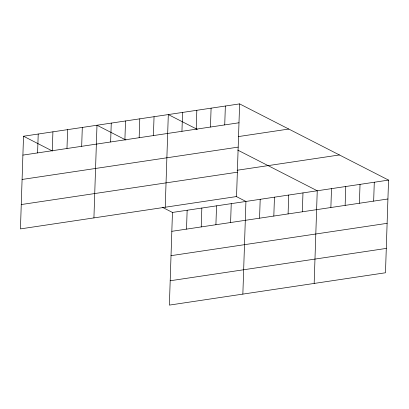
<?xml version="1.0" encoding="UTF-8"?>
<svg xmlns="http://www.w3.org/2000/svg" width="409" height="409" viewBox="0 0 409 409"><rect width="100%" height="100%" fill="white"/><g stroke="black" fill="none" stroke-linecap="round" stroke-linejoin="round"><path stroke-width="0.61" d="M23.523 136.233L20.45 228.897L236.545 196.555L239.618 103.896L23.523 136.233L52.464 151.044M37.592 152.91L38.216 134.034M52.286 150.711L52.914 131.836M66.979 148.513L67.608 129.638M81.677 146.315L82.301 127.434M93.922 217.9L96.994 125.236L125.936 140.047M110.635 141.979L111.258 123.104M124.893 139.847L125.522 120.967M139.157 137.71L139.781 118.835M153.421 135.578L154.045 116.698M165.236 207.23L168.309 114.566L197.25 129.377M162.624 207.414L172.455 212.445L169.382 305.104L385.477 272.767L388.55 180.103L239.618 103.896M181.944 131.309L182.572 112.429M186.524 229.122L187.148 210.246M196.208 129.172L196.831 110.297M201.218 226.923L201.841 208.048M210.466 127.041L211.095 108.16M215.911 224.725L216.54 205.845M224.73 124.903L225.359 106.028M230.604 222.527L231.233 203.646M242.854 294.112L245.927 201.448L236.095 196.417M259.562 218.191L260.19 199.316M273.825 216.059L274.449 197.179M288.089 213.922L288.713 195.047M302.348 211.79L302.977 192.91M314.163 283.437L317.241 190.778L237.711 150.083M330.876 207.521L331.5 188.641M345.135 205.384L345.763 186.509M359.399 203.253L360.027 184.372M373.662 201.116L374.286 182.24M22.899 155.108L238.994 122.772M238.539 136.56L288.764 129.045M22.091 179.459L238.186 147.117M237.087 170.267L339.404 154.955M21.258 204.546L237.353 172.204M172.455 212.445L388.55 180.103M171.826 231.32L387.926 198.984M171.018 255.671L387.118 223.329M170.19 280.758L386.285 248.416"/></g></svg>
